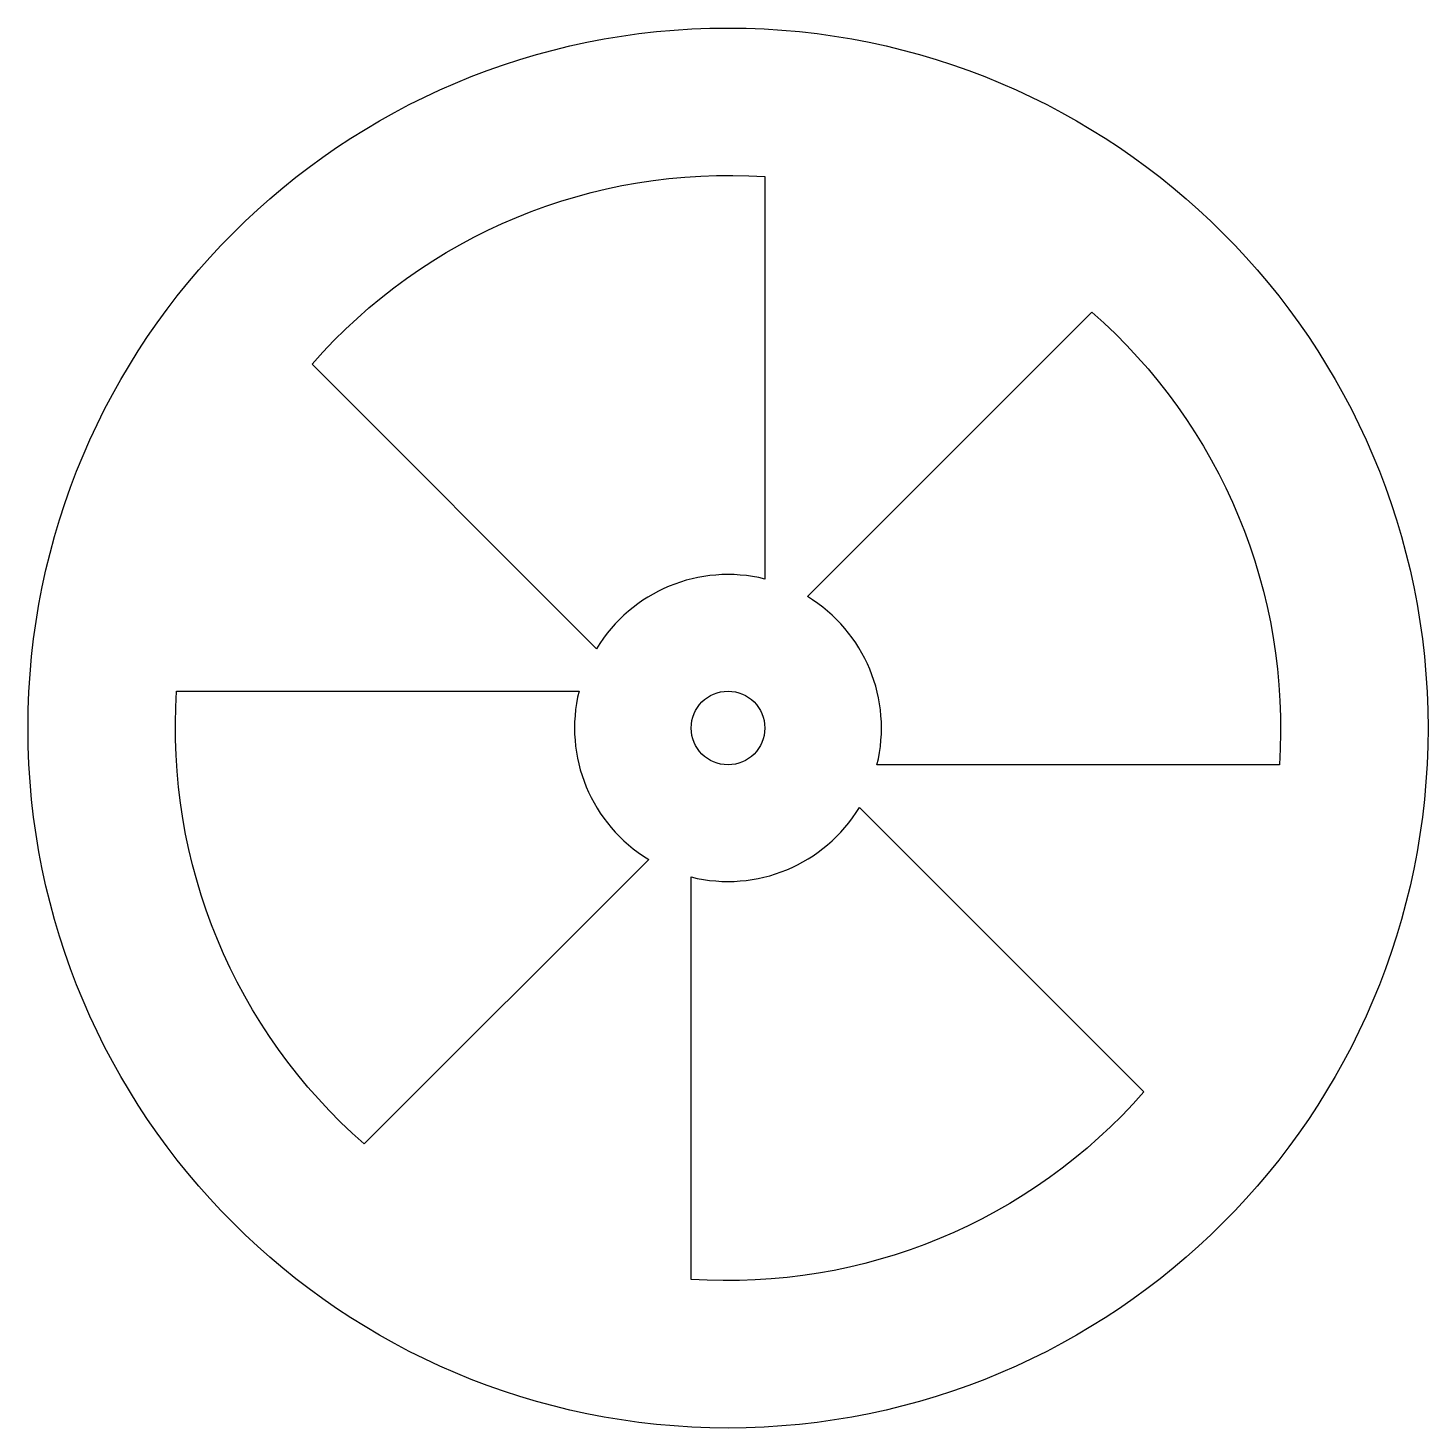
# Model space of a CAD drawing. Header units: millimetres. Extents: x -57 to 57, y -57 to 57.
import ezdxf

# ---------------------------------------------------------------- set-up
doc = ezdxf.new("R2010")
doc.units = ezdxf.units.MM

msp = doc.modelspace()

# ---------------------------------------------------------------- linework, layer by layer
for points in [[(3, 12.13, 0.328653), (-10.7, 6.46), (-33.87, 29.63, -0.233835), (3, 44.9)], [(29.63, 33.87, -0.233835), (44.9, -3), (12.13, -3, 0.328653), (6.46, 10.7)], [(-29.63, -33.87, -0.233835), (-44.9, 3), (-12.13, 3, 0.328653), (-6.46, -10.7)], [(33.87, -29.63, -0.233835), (-3, -44.9), (-3, -12.13, 0.328653), (10.7, -6.46)]]:
    msp.add_lwpolyline(points, format="xyb", close=True)
for radius in [57, 3]:
    msp.add_circle((0, 0), radius)

doc.saveas('drawing.dxf')
